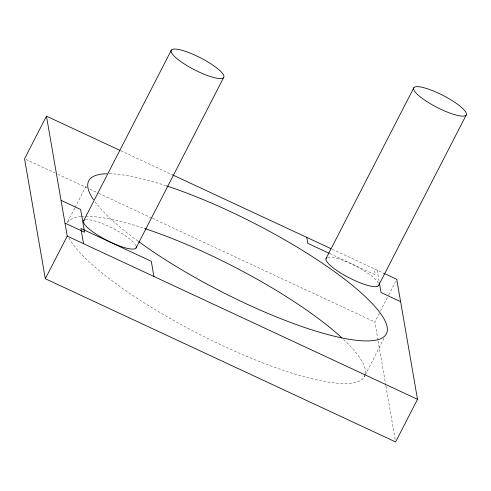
<?xml version="1.0" encoding="UTF-8"?>
<svg xmlns="http://www.w3.org/2000/svg" width="491" height="491" viewBox="0 0 491 491"><rect width="100%" height="100%" fill="white"/><g stroke="black" fill="none" stroke-linecap="round" stroke-linejoin="round"><path stroke-width="0.37" stroke-dasharray="2.46 1.84" d="M74.712 208.129L67.064 223.018A167.333 37.924 27.2 0 1 80.837 216.635M75.062 207.454L86.539 185.119M377.972 340.085L374.836 321.979L380.052 311.828M380.402 311.153L388.399 295.588M388.749 294.913L395.703 281.38M364.199 376.916L364.899 375.566M365.243 374.885L384.023 338.342M332.254 249.256L383.913 273.327M120.737 150.743L172.801 174.992M329.842 253.626L375.29 274.794L374.259 268.822M25.937 159.428L55.133 173.028M57.913 174.323L87.103 187.924M89.884 189.219L98.218 193.104M98.918 193.429L151.737 218.035M152.431 218.36L374.836 321.979M377.162 270.16L379.23 282.079M378.101 340.84L385.809 385.355M385.938 386.11L395.476 441.182M365.194 374.461A167.333 37.924 27.2 0 1 226.449 347.413A167.333 37.924 27.2 0 1 68.936 238.025M81.506 216.574A167.333 37.924 27.2 0 1 85.053 216.39M85.802 216.378A167.333 37.924 27.2 0 1 143.888 228.272M343.645 339.527A167.333 37.924 27.2 0 1 365.329 373.786M327.878 257.339A29.528 6.69 27.2 0 1 355.932 266.239A29.528 6.69 27.2 0 1 378.629 283.7M85.366 219.747A29.528 6.69 27.2 0 1 113.421 228.653A29.528 6.69 27.2 0 1 136.124 246.114M137.928 241.056A167.333 37.924 27.2 0 1 94.855 201.629M109.254 173.746A167.333 37.924 27.2 0 1 165.798 185.641"/><path stroke-width="0.74" d="M120.043 150.418L46.461 116.146L24.55 158.777L45.319 278.735L395.605 441.937L417.516 399.306L396.746 279.348L383.913 273.327M45.319 278.735L67.23 236.103L46.461 116.146M83.66 220.735L171.304 50.205M136.062 247.955L223.7 77.425A29.528 6.69 27.2 0 0 187.488 52.077A29.528 6.69 27.2 0 0 181.314 61.94A29.528 6.69 27.2 0 0 223.7 77.425M326.165 258.327L413.809 87.791M378.567 285.541L466.211 115.011A29.528 6.69 27.2 0 0 429.993 89.669A29.528 6.69 27.2 0 0 423.825 99.526A29.528 6.69 27.2 0 0 466.211 115.011M172.801 174.992L330.873 248.618M329.154 253.307L307.808 243.364L306.777 237.392M400.398 301.529L381.041 292.513L379.359 282.828M61.265 200.445L80.622 209.467L84.575 232.249L65.211 223.227M67.23 236.103L417.516 399.306M153.935 276.494L151.302 261.298L80.892 228.493L83.525 243.689M144.624 228.518A167.333 37.924 27.2 0 1 341.908 337.906M378.739 285.161A29.528 6.69 27.2 0 1 347.984 277.194A29.528 6.69 27.2 0 1 326.822 257.72M136.265 246.648A29.528 6.69 27.2 0 1 107.124 240.461A29.528 6.69 27.2 0 1 84.311 220.128M166.535 185.88A167.333 37.924 27.2 0 1 360.161 291.973A167.333 37.924 27.2 0 1 337.544 336.973A167.333 37.924 27.2 0 1 138.566 241.523M93.486 199.69A167.333 37.924 27.2 0 1 106.964 173.753"/></g></svg>
